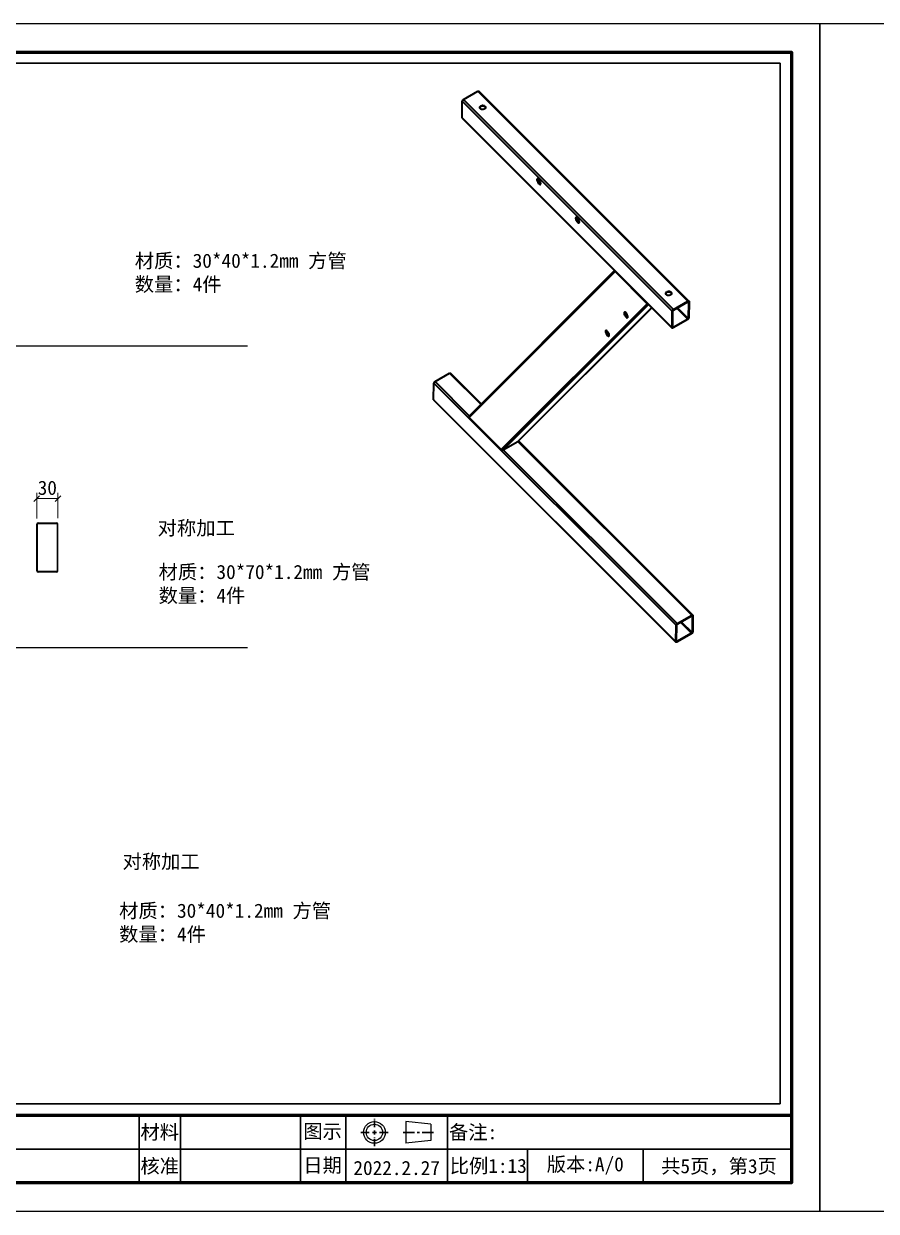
# Model space of a CAD drawing. Header units: inches. Extents: x 21728 to 86065, y -20660 to 1996.
# Drawn here: x 80188 to 81393, y -10313 to -8633 of the extents above; entities that cross this region are included whole.
import ezdxf

# ---------------------------------------------------------------- set-up
doc = ezdxf.new("R2010")
doc.units = ezdxf.units.IN
doc.header["$MEASUREMENT"] = 0
doc.linetypes.add('CENTER2', pattern=[28.575, 19.05, -3.175, 3.175, -3.175])
doc.layers.add('图框', color=5, linetype='Continuous', lineweight=60)
doc.layers.add('轮廓线', color=7, linetype='Continuous', lineweight=30)
doc.styles.add('ee', font='simfang.ttf')
doc.styles.add('宋体', font='')
doc.styles.add('样式 1', font='')
doc.styles.get('宋体').set_extended_font_data('SimSun')
doc.styles.get('样式 1').set_extended_font_data('SimSun')
doc.dimstyles.new('1-8', dxfattribs={"dimscale": 8, "dimtxt": 2.5, "dimasz": 1, "dimexe": 1, "dimexo": 1, "dimtad": 1, "dimdec": 1, "dimdsep": 46, "dimtxsty": '宋体', "dimblk": 'OBLIQUE', "dimcen": 2.5, "dimclrd": 3, "dimclre": 3, "dimclrt": 256, "dimadec": 0, "dimazin": 0, "dimtfac": 1, "dimtdec": 1, "dimtmove": 1, "dimatfit": 3, "dimfxl": 0, "dimlwd": 9, "dimlwe": 9, "dimarcsym": 0})

# ---------------------------------------------------------------- blocks, each defined once
blk = doc.blocks.new('_Oblique')
at = {"color": 0, "linetype": 'ByBlock', "lineweight": -2}
blk.add_line((-0.5, -0.5), (0.5, 0.5), dxfattribs=at)
blk = doc.blocks.new('*D284')
at = {"color": 3, "lineweight": 9, "transparency": 16777216}
for p, q in [((80206, -9333.2), (80206, -9297)), ((80236, -9305), (80206, -9305)), ((80236, -9333), (80236, -9297))]:
    blk.add_line(p, q, dxfattribs=at)
at = {"layer": 'Defpoints', "color": 0, "transparency": 16777216}
for p in [(80206, -9305), (80206, -9341.2), (80236, -9341)]:
    blk.add_point(p, dxfattribs=at)
at = {"color": 3, "lineweight": 9, "transparency": 16777216, "xscale": 8, "yscale": 8, "zscale": 8, "rotation": 180}
blk.add_blockref('_Oblique', (80206, -9305), dxfattribs=at)
at = {"color": 3, "lineweight": 9, "transparency": 16777216, "xscale": 8, "yscale": 8, "zscale": 8}
blk.add_blockref('_Oblique', (80236, -9305), dxfattribs=at)
at = {"transparency": 16777216, "insert": (80221, -9290), "char_height": 20, "attachment_point": 5, "style": '宋体'}
blk.add_mtext('30', dxfattribs=at)

msp = doc.modelspace()

# ---------------------------------------------------------------- linework, layer by layer
at = {"color": 7, "linetype": 'Continuous', "lineweight": 35}
for p, q in [((80809.35, -8740.68), (80830.03, -8728.84)), ((80830.03, -8728.84), (81127.03, -9025.84)), ((81128.43, -9025.73), (80831.43, -8728.73)), ((80807.46, -8766.37), (80807.75, -8742.9)), ((80807.75, -8742.9), (81104.74, -9039.89)), ((80809.35, -8740.68), (81106.35, -9037.68)), ((80807.46, -8766.37), (81104.46, -9063.37)), ((80807.64, -8766.88), (81104.63, -9063.87)), ((81023.25, -8982.48), (80817.41, -9188.31)), ((80817.53, -9190.34), (81023.82, -8984.05)), ((81069.13, -9029.36), (81023.82, -8984.05)), ((80862.83, -9235.64), (81069.13, -9029.36)), ((80886.81, -9224), (81075.8, -9035.03)), ((81106.34, -9038.46), (81127.02, -9026.62)), ((81106.35, -9037.68), (81127.03, -9025.84)), ((81127.65, -9026.77), (81127.36, -9050.25)), ((81128.6, -9026.23), (81128.32, -9049.7)), ((81104.46, -9063.37), (81104.74, -9039.89)), ((81105.41, -9062.82), (81105.7, -9039.34)), ((81126.71, -9051.92), (81106.03, -9063.76)), ((81126.72, -9051.14), (81106.04, -9062.98)), ((80769.26, -9139.56), (80789.94, -9127.72)), ((80834.72, -9171), (80791.34, -9127.61)), ((80767.37, -9165.26), (80767.65, -9141.78)), ((80767.65, -9141.78), (81110.1, -9484.23)), ((80767.37, -9165.26), (81109.82, -9507.71)), ((80767.54, -9165.76), (81110, -9508.21)), ((80817.53, -9190.34), (80862.83, -9235.64)), ((80865.79, -9236.1), (80886.47, -9224.26)), ((81133.79, -9470.07), (80887.27, -9223.55)), ((81111.7, -9482.8), (81132.38, -9470.96)), ((81111.71, -9482.02), (81132.39, -9470.18)), ((81133.01, -9471.12), (81132.72, -9494.59)), ((81133.96, -9470.57), (81133.68, -9494.04)), ((81109.82, -9507.71), (81110.1, -9484.23)), ((81110.77, -9507.16), (81111.06, -9483.68)), ((81132.07, -9496.26), (81111.39, -9508.1)), ((81132.08, -9495.48), (81111.4, -9507.32))]:
    msp.add_line(p, q, dxfattribs=at)
at = {"color": 8, "linetype": 'Continuous', "lineweight": 35}
for p, q in [((80865.79, -9236.1), (81071.33, -9030.57)), ((80886.47, -9224.26), (81075.75, -9034.99)), ((81111.24, -9035.65), (81126.72, -9051.14)), ((81112.21, -9035.1), (81127.36, -9050.25)), ((81127.38, -9026.5), (81127.65, -9026.77)), ((81105.42, -9062.35), (81106.04, -9062.98)), ((80789.94, -9127.72), (80833.97, -9171.75)), ((80769.26, -9139.56), (80817.71, -9188.01)), ((80865.79, -9236.1), (81111.71, -9482.02)), ((80886.47, -9224.26), (81132.39, -9470.18)), ((81132.74, -9470.84), (81133.01, -9471.12)), ((81116.6, -9479.99), (81132.08, -9495.48)), ((81117.57, -9479.44), (81132.72, -9494.59)), ((81110.78, -9506.69), (81111.4, -9507.32))]:
    msp.add_line(p, q, dxfattribs=at)
at = {"color": 1}
for p, q in [((79113.23, -9089.01), (80504.15, -9089.01)), ((79113.23, -9515.58), (80504.15, -9515.58))]:
    msp.add_line(p, q, dxfattribs=at)
at = {"color": 7, "linetype": 'Continuous', "lineweight": 25}
for p, q in [((80207.99, -9339.24), (80233.99, -9339.24)), ((80207.99, -9340.44), (80233.99, -9340.44)), ((80205.99, -9407.24), (80205.99, -9341.24)), ((80207.19, -9407.24), (80207.19, -9341.24)), ((80234.79, -9341.24), (80234.79, -9407.24)), ((80235.99, -9407.24), (80235.99, -9341.24)), ((80233.99, -9408.04), (80207.99, -9408.04)), ((80233.99, -9409.24), (80207.99, -9409.24))]:
    msp.add_line(p, q, dxfattribs=at)
at = {"color": 14, "lineweight": 25}
for p, q in [((80728.02, -10186.4), (80728.02, -10217.12)), ((80763.22, -10190.24), (80728.02, -10186.4)), ((80763.22, -10190.24), (80763.22, -10213.28)), ((80763.22, -10213.28), (80728.02, -10217.12))]:
    msp.add_line(p, q, dxfattribs=at)
at = {"color": 7, "linetype": 'Continuous', "lineweight": 35, "flags": 128}
for points in [[(80830.03, -8728.84), (80830.34, -8728.69), (80830.64, -8728.59), (80830.91, -8728.56), (80831.15, -8728.58), (80831.35, -8728.66), (80831.43, -8728.73)], [(80834.24, -8749.31), (80835.29, -8748.88), (80836.45, -8748.7), (80837.64, -8748.8), (80838.74, -8749.15), (80839.66, -8749.74), (80840.31, -8750.5), (80840.63, -8751.37), (80840.61, -8752.27), (80840.23, -8753.13), (80839.54, -8753.86), (80838.59, -8754.4), (80837.47, -8754.71), (80836.28, -8754.75), (80835.12, -8754.52), (80834.1, -8754.05), (80833.31, -8753.37), (80832.82, -8752.54), (80832.67, -8751.65), (80832.87, -8750.76), (80833.41, -8749.95), (80834.24, -8749.31)], [(80834.23, -8750.09), (80835.28, -8749.66), (80836.44, -8749.49), (80837.63, -8749.58), (80838.73, -8749.93), (80839.65, -8750.52), (80840.3, -8751.28), (80840.62, -8752.15), (80840.63, -8752.17)], [(80916.21, -8853.67), (80915.44, -8853.02), (80914.73, -8852.66), (80914.14, -8852.62), (80913.71, -8852.91), (80913.48, -8853.49), (80913.47, -8854.33), (80913.68, -8855.35), (80914.09, -8856.47), (80914.67, -8857.6), (80915.38, -8858.65), (80916.14, -8859.54), (80916.91, -8860.19), (80917.62, -8860.55), (80918.22, -8860.59), (80918.64, -8860.31), (80918.87, -8859.73), (80918.88, -8858.89), (80918.67, -8857.87), (80918.26, -8856.75), (80917.68, -8855.61), (80916.98, -8854.56), (80916.21, -8853.67)], [(80917.1, -8859), (80916.33, -8858.11), (80915.63, -8857.06), (80915.05, -8855.92), (80914.64, -8854.8), (80914.43, -8853.78), (80914.44, -8852.94), (80914.54, -8852.58)], [(80970.76, -8908.22), (80969.99, -8907.57), (80969.28, -8907.21), (80968.69, -8907.17), (80968.26, -8907.46), (80968.03, -8908.04), (80968.02, -8908.88), (80968.23, -8909.9), (80968.64, -8911.02), (80969.22, -8912.15), (80969.93, -8913.2), (80970.69, -8914.09), (80971.46, -8914.74), (80972.17, -8915.1), (80972.77, -8915.14), (80973.19, -8914.86), (80973.42, -8914.27), (80973.43, -8913.44), (80973.22, -8912.42), (80972.81, -8911.3), (80972.23, -8910.16), (80971.53, -8909.11), (80970.76, -8908.22)], [(80971.65, -8913.55), (80970.88, -8912.66), (80970.18, -8911.61), (80969.6, -8910.47), (80969.19, -8909.35), (80968.98, -8908.33), (80968.99, -8907.49), (80969.07, -8907.18)], [(81097.29, -9012.36), (81098.34, -9011.93), (81099.51, -9011.76), (81100.69, -9011.85), (81101.79, -9012.2), (81102.71, -9012.79), (81103.36, -9013.55), (81103.68, -9014.42), (81103.66, -9015.32), (81103.28, -9016.18), (81102.59, -9016.91), (81101.64, -9017.45), (81100.52, -9017.76), (81099.33, -9017.8), (81098.17, -9017.57), (81097.15, -9017.1), (81096.36, -9016.42), (81095.87, -9015.59), (81095.72, -9014.7), (81095.92, -9013.81), (81096.46, -9013), (81097.29, -9012.36)], [(81097.28, -9013.14), (81098.33, -9012.71), (81099.5, -9012.54), (81100.68, -9012.63), (81101.78, -9012.99), (81102.7, -9013.57), (81103.35, -9014.33), (81103.67, -9015.2), (81103.68, -9015.22)], [(81127.02, -9026.62), (81127.14, -9026.56), (81127.26, -9026.52), (81127.37, -9026.5), (81127.47, -9026.51), (81127.54, -9026.55), (81127.6, -9026.6), (81127.64, -9026.68), (81127.65, -9026.77)], [(81127.03, -9025.84), (81127.34, -9025.68), (81127.63, -9025.59), (81127.91, -9025.55), (81128.15, -9025.57), (81128.34, -9025.66), (81128.49, -9025.8), (81128.57, -9025.99), (81128.6, -9026.23)], [(81040.57, -9043.91), (81039.85, -9042.89), (81039.07, -9042.07), (81038.31, -9041.5), (81037.63, -9041.23), (81037.08, -9041.28), (81036.71, -9041.66), (81036.54, -9042.32), (81036.59, -9043.21), (81036.86, -9044.27), (81037.33, -9045.41), (81037.95, -9046.53), (81038.68, -9047.54), (81039.45, -9048.37), (81040.21, -9048.94), (81040.89, -9049.21), (81041.44, -9049.15), (81041.81, -9048.78), (81041.98, -9048.12), (81041.93, -9047.22), (81041.66, -9046.16), (81041.19, -9045.03), (81040.57, -9043.91)], [(81014.34, -9070.13), (81013.62, -9069.12), (81012.84, -9068.29), (81012.08, -9067.72), (81011.4, -9067.46), (81010.85, -9067.51), (81010.48, -9067.88), (81010.31, -9068.54), (81010.37, -9069.44), (81010.64, -9070.5), (81011.1, -9071.63), (81011.72, -9072.75), (81012.45, -9073.77), (81013.22, -9074.59), (81013.98, -9075.16), (81014.66, -9075.43), (81015.21, -9075.38), (81015.59, -9075), (81015.75, -9074.34), (81015.7, -9073.45), (81015.43, -9072.39), (81014.97, -9071.25), (81014.34, -9070.13)], [(81106.03, -9063.76), (81105.72, -9063.91), (81105.42, -9064.01), (81105.15, -9064.05), (81104.91, -9064.02), (81104.72, -9063.94), (81104.57, -9063.8), (81104.48, -9063.6), (81104.46, -9063.37)], [(81106.04, -9062.98), (81105.92, -9063.04), (81105.8, -9063.08), (81105.69, -9063.09), (81105.59, -9063.08), (81105.51, -9063.05), (81105.46, -9062.99), (81105.42, -9062.91), (81105.41, -9062.82)], [(80789.94, -9127.72), (80790.25, -9127.57), (80790.55, -9127.47), (80790.82, -9127.44), (80791.06, -9127.46), (80791.25, -9127.55), (80791.34, -9127.61)], [(81132.38, -9470.96), (81132.5, -9470.9), (81132.62, -9470.86), (81132.73, -9470.84), (81132.83, -9470.85), (81132.91, -9470.89), (81132.96, -9470.94), (81133, -9471.02), (81133.01, -9471.12)], [(81132.39, -9470.18), (81132.7, -9470.02), (81133, -9469.93), (81133.27, -9469.89), (81133.51, -9469.91), (81133.7, -9470), (81133.85, -9470.14), (81133.94, -9470.33), (81133.96, -9470.57)], [(81111.39, -9508.1), (81111.08, -9508.25), (81110.79, -9508.35), (81110.51, -9508.39), (81110.27, -9508.36), (81110.08, -9508.28), (81109.93, -9508.14), (81109.85, -9507.94), (81109.82, -9507.71)], [(81111.4, -9507.32), (81111.28, -9507.38), (81111.16, -9507.42), (81111.05, -9507.43), (81110.96, -9507.42), (81110.88, -9507.39), (81110.82, -9507.33), (81110.78, -9507.26), (81110.77, -9507.16)]]:
    msp.add_lwpolyline(points, dxfattribs=at)
at = {"color": 14, "lineweight": 25}
for radius in [15.36, 11.52]:
    msp.add_circle((80683.57, -10201.76), radius, dxfattribs=at)
at = {"color": 7, "linetype": 'Continuous', "lineweight": 35}
for centre, radius, start, end in [((80810.79, -8743.41), 3.08, 117.69603, 170.39891), ((80835.56, -8752.71), 2.94, 116.97493, 167.52202), ((80808.13, -8766.42), 0.664, 175.64064, 222.99746), ((80919.5, -8857.02), 3.11, 219.36602, 257.38885), ((80974.1, -8911.51), 3.19, 219.70011, 255.73056), ((81098.62, -9015.76), 2.94, 116.97493, 167.5221), ((81107.78, -9040.4), 3.08, 117.69603, 170.39891), ((81043.71, -9042.12), 6.17, 171.67838, 218.78215), ((81043.65, -9043.71), 5.27, 205.57876, 250.16181), ((81106.91, -9039.55), 1.23, 117.69603, 170.39891), ((81125.28, -9049.19), 3.08, 297.69603, 350.39891), ((81126.15, -9050.04), 1.23, 297.69603, 350.39891), ((81017.48, -9068.34), 6.17, 171.67839, 218.78214), ((81017.43, -9069.93), 5.27, 205.57876, 250.16181), ((80770.69, -9142.29), 3.08, 117.69603, 170.39891), ((80768.03, -9165.31), 0.664, 175.64064, 222.99746), ((81113.14, -9484.75), 3.08, 117.69603, 170.39891), ((81108.16, -9485.66), 3.31, 329.38342, 29.22665), ((81108.07, -9486.49), 3.41, 6.71522, 29.21494), ((81112.27, -9483.89), 1.23, 117.69603, 170.39891), ((81130.64, -9493.53), 3.08, 297.69603, 350.39891), ((81131.51, -9494.39), 1.23, 297.69603, 350.39891)]:
    msp.add_arc(centre, radius, start, end, dxfattribs=at)
at = {"color": 7, "linetype": 'Continuous', "lineweight": 25}
for centre, radius, start, end in [((80207.99, -9341.24), 2, 90, 180), ((80207.99, -9341.24), 0.8, 90, 180), ((80233.99, -9341.24), 2, 0, 90), ((80233.99, -9341.24), 0.8, 0, 90), ((80207.99, -9407.24), 2, 180, 270), ((80207.99, -9407.24), 0.8, 180, 270), ((80233.99, -9407.24), 0.8, 270, 0), ((80233.99, -9407.24), 2, 270, 0)]:
    msp.add_arc(centre, radius, start, end, dxfattribs=at)
at = {"color": 7, "linetype": 'Continuous', "lineweight": 35}
for centre, start_param, end_param in [((81025.42, -8983.14), 3.1113229, 4.0348621), ((81070.72, -9028.44), 4.0348621, 4.9584014), ((80819.12, -9189.43), 2.7067809, 4.0348621), ((80864.42, -9234.73), 4.0348621, 5.6056585), ((80885.1, -9222.89), 5.6056585, 5.8483736)]:
    msp.add_ellipse(centre, major_axis=(2.07, -0.5), ratio=0.7597556, start_param=start_param, end_param=end_param, dxfattribs=at)
at = {"layer": 'Defpoints'}
for points in [[(78937.23, -10313.34), (81313.23, -10313.34), (81313.23, -8633.34), (78937.23, -8633.34)], [(81313.23, -10313.34), (83689.23, -10313.34), (83689.23, -8633.34), (81313.23, -8633.34)]]:
    msp.add_lwpolyline(points, close=True, dxfattribs=at)
at = {"layer": '图框', "color": 32}
msp.add_lwpolyline([(79097.23, -8673.34), (81273.23, -8673.34), (81273.23, -10273.34), (79097.23, -10273.34)], close=True, dxfattribs=at)
msp.add_lwpolyline([(79097.23, -10177.34), (81273.23, -10177.34)], dxfattribs=at)
at = {"layer": '轮廓线'}
for p, q in [((80351.08, -10273.34), (80351.08, -10177.34)), ((80409.56, -10273.34), (80409.56, -10177.34)), ((80579.07, -10273.34), (80579.07, -10177.34)), ((80643.07, -10273.34), (80643.07, -10177.34)), ((80787.07, -10225.34), (80787.07, -10177.34)), ((79659.07, -10225.34), (81273.23, -10225.34)), ((80787.07, -10273.34), (80787.07, -10225.34)), ((80899.87, -10273.34), (80899.87, -10225.34)), ((81063.61, -10273.34), (81063.61, -10225.34))]:
    msp.add_line(p, q, dxfattribs=at)
at = {"layer": '轮廓线', "color": 4, "linetype": 'CENTER2', "ltscale": 0.5}
for p, q in [((80683.57, -10194.53), (80683.57, -10182.4)), ((80683.57, -10204.6), (80683.57, -10198.93)), ((80683.57, -10221.12), (80683.57, -10209))]:
    msp.add_line(p, q, dxfattribs=at)
at = {"layer": '轮廓线', "color": 4, "linetype": 'CENTER2'}
for p, q in [((80664.21, -10201.76), (80676.33, -10201.76)), ((80680.73, -10201.76), (80686.41, -10201.76)), ((80690.8, -10201.76), (80702.93, -10201.76))]:
    msp.add_line(p, q, dxfattribs=at)
at = {"layer": '轮廓线', "color": 4}
for p, q in [((80724.02, -10201.76), (80740.15, -10201.76)), ((80744.15, -10201.76), (80747.26, -10201.76)), ((80751.26, -10201.76), (80767.22, -10201.76))]:
    msp.add_line(p, q, dxfattribs=at)
at = {"layer": '轮廓线', "color": 7}
msp.add_lwpolyline([(79113.23, -10161.34), (81257.23, -10161.34), (81257.23, -8689.34), (79113.23, -8689.34)], close=True, dxfattribs=at)

# ---------------------------------------------------------------- texts
at = {"color": 7, "lineweight": 15, "char_height": 20, "width": 418.1733, "attachment_point": 4, "style": 'ee'}
for s, insert in [('\\P材质：30*40*1.2mm 方管\\P数量：4件', (80344.71, -8969.75)), ('\\P对称加工', (80377.05, -9331.14)), ('\\P材质：30*70*1.2mm 方管\\P数量：4件', (80378.38, -9410.03)), ('\\P对称加工', (80327.39, -9802.93)), ('\\P材质：30*40*1.2mm 方管\\P数量：4件', (80322.61, -9889.29))]:
    msp.add_mtext(s, dxfattribs=dict(at, insert=insert))
at = {"layer": '轮廓线', "char_height": 20, "attachment_point": 5, "style": '样式 1'}
for s, insert, width in [('{\\fSimSun|b1|i0|c134|p2;材料}', (80379.96, -10202.47), 149.7729), ('{\\fSimSun|b1|i0|c134|p2;图示}', (80610.29, -10201.34), 149.7729), ('{\\fSimSun|b1|i0|c134|p2;备注:}', (80823.12, -10202.61), 149.7729), ('{\\fSimSun|b1|i0|c134|p2;核准}', (80379.96, -10250.47), 149.7729), ('{\\fSimSun|b1|i0|c134|p2;日期}', (80610.29, -10249.34), 149.7729), ('{\\fSimSun|b1|i0|c134|p2;2022.2.27}', (80715.07, -10252.24), 144), ('{\\fSimSun|b1|i0|c134|p2;比例1:13}', (80844.57, -10250.24), 135.4819), ('{\\fSimSun|b1|i0|c134|p2;版本:A/0}', (80981.74, -10249.34), 163.7382), ('{\\fSimSun|b1|i0|c134|p2;共5页，第3页}', (81170.89, -10251), 230.0387)]:
    msp.add_mtext(s, dxfattribs=dict(at, insert=insert, width=width))

# ---------------------------------------------------------------- dimensions: what is measured, and where the dimension line sits
at = {"color": 1}
dim = msp.add_linear_dim(base=(80205.99, -9305.05), p1=(80235.97, -9340.95), p2=(80205.99, -9341.24), dimstyle='1-8', dxfattribs=at)
dim.commit()
dim.dimension.update_dxf_attribs({"geometry": '*D284', "text_midpoint": (80220.98, -9305.05), "dimtype": 160})

doc.saveas('drawing.dxf')
